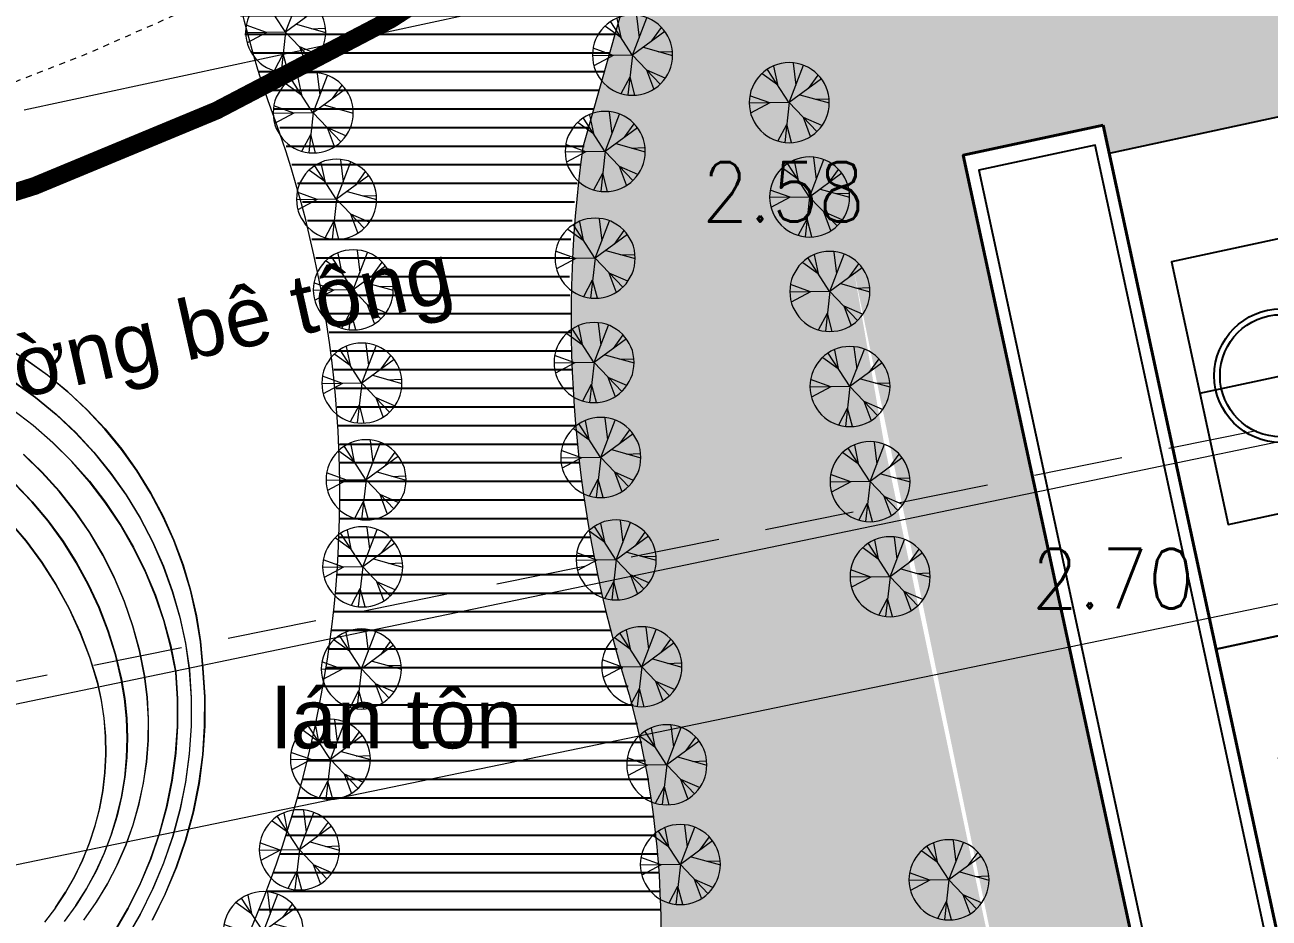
# Model space of a CAD drawing. Header units: millimetres. Extents: x 583747 to 596416, y 2304962 to 2309584.
# Drawn here: x 595666.33 to 595687.21, y 2307236.11 to 2307251.1 of the extents above; entities that cross this region are included whole.
import ezdxf
from ezdxf.enums import TextEntityAlignment as Align

# ---------------------------------------------------------------- set-up
doc = ezdxf.new("R2010")
doc.units = ezdxf.units.MM
doc.set_wipeout_variables(frame=1)
for name, pattern in [('CONTINOUS', [0]), ('DASH2-1', [3, 2, -1]), ('{Long Duong}', [2.3, 1.5, -0.8])]:
    doc.linetypes.add(name, pattern=pattern)
doc.layers.add('A-TREES', color=7, linetype='Continuous', lineweight=5, true_color=0x4b833f)
for name, color, linetype in [('A-WALL-PATT', 251, 'Continuous'), ('AFP-KERB-LINE', 2, 'Continuous'), ('IDEA - dim', 251, 'Continuous')]:
    doc.layers.add(name, color=color, linetype=linetype)
for name, color, linetype, lineweight in [('bo dat CXCL', 95, 'Continuous', 18), ('Code Cao do', 7, 'Continuous', 0), ('D-building block', 8, 'Continuous', 13), ('duong chua chay', 1, 'Continuous', 15), ('Duong RG Thua', 7, 'Continuous', 0), ('Ghi chu nha', 7, 'Continuous', 0), ('KT-DV2', 7, 'Continuous', 15), ('KT-NEN', 250, 'Continuous', 0), ('KT-Net cat', 1, 'Continuous', 40), ('KT-Net thay', 7, 'Continuous', 20), ('KT-TMB', 7, 'Continuous', 0), ('Long Duong_ Phan Cach chat lieu rair mat', 7, 'Continuous', 0), ('đường pccc', 6, 'Continuous', 13)]:
    doc.layers.add(name, color=color, linetype=linetype, lineweight=lineweight)
doc.styles.add('Style-.VnArial', font='')
doc.styles.add('Style-STANDARD', font='STANDARD.shx')
doc.styles.get('Style-.VnArial').set_extended_font_data('.VnArial')

# ---------------------------------------------------------------- blocks, each defined once
blk = doc.blocks.new('wwww1')
at = {"layer": 'Duong RG Thua', "color": 7, "lineweight": 0}
for p, q in [((595681.6409566505, 2307253.044344948), (595666.1495913179, 2307249.71339871)), ((595655.5434276917, 2307234.885220731), (595695.5847502, 2307243.169480552))]:
    blk.add_line(p, q, dxfattribs=at)
at = {"layer": 'Duong RG Thua', "color": 7, "linetype": 'Continuous', "lineweight": 0}
blk.add_line((595655.1132798204, 2307237.479781437), (595692.976749126, 2307245.355187847), dxfattribs=at)
at = {"layer": 'Long Duong_ Phan Cach chat lieu rair mat', "color": 4, "linetype": '{Long Duong}', "lineweight": 0}
blk.add_line((595700.3522707651, 2307247.064977344), (595652.8239041206, 2307237.463417869), dxfattribs=at)
at = {"layer": 'Code Cao do', "color": 6, "linetype": 'Continuous', "lineweight": 0, "style": 'Style-STANDARD'}
blk.add_text('2.58', height=1, rotation=359.9972999999998, dxfattribs=at).set_placement((595677.5239340786, 2307248.341288555), align=Align.MIDDLE_LEFT)
at = {"layer": 'Code Cao do', "color": 212, "linetype": 'Continuous', "lineweight": 0, "style": 'Style-STANDARD'}
blk.add_text('2.70', height=1, rotation=359.9972999999998, dxfattribs=at).set_placement((595683.055520703, 2307241.850917589), align=Align.MIDDLE_LEFT)
at = {"layer": 'Ghi chu nha', "color": 7, "linetype": 'Continuous', "lineweight": 0, "style": 'Style-.VnArial'}
for s, height, rotation, p in [('§\xadêng bª t«ng', 0.9999999999999998, 12.69930114236952, (595668.68506462, 2307245.974517032)), ('l¸n t«n', 1, 359.9973000000001, (595672.4079639621, 2307239.503836641))]:
    blk.add_text(s, height=height, rotation=rotation, dxfattribs=at).set_placement(p, align=Align.MIDDLE_CENTER)
blk = doc.blocks.new('clt')
at = {"layer": 'IDEA - dim'}
for p, q in [((4740.000008931092, 10660), (4740.000008931122, 2900.000000000116)), ((13250.00000893109, 10660.00000000012), (13250.00000893109, 2900.000000000175)), ((21760.00000893108, 10660.00000000006), (21760.00000893109, 2900.000000000175)), ((6995.000008931092, 6780.000000000058), (2485.000008931122, 6780.000000000116)), ((15505.00000893111, 6780.000000000175), (10995.00000893112, 6780.000000000175)), ((24015.00000893108, 6780.000000000175), (19505.00000893109, 6780.000000000116))]:
    blk.add_line(p, q, dxfattribs=at)
for points in [[(299.9999999934516, 11500.00000000076), (26200.00001786214, 11500.00000000006), (26200.00001786218, 13500.00000000017), (299.9999999934807, 13500.00000000087)], [(485.0000089310925, 2400), (8995.000008931092, 2400), (8995.000008931092, 11300), (485.0000089310925, 11300)], [(8995.000008931092, 2400.000000000116), (17505.00000893111, 2400.000000000116), (17505.00000893109, 11300.00000000012), (8995.000008931092, 11300.00000000012)], [(17505.00000893111, 2400.000000000058), (26015.00000893109, 2400.000000000058), (26015.00000893106, 11300.00000000006), (17505.00000893108, 11300)], [(2485.000008931122, 2900.000000000116), (6995.000008931092, 2900.000000000058), (6995.000008931092, 10660.00000000006), (2485.000008931122, 10660.00000000006)], [(10995.00000893112, 2900.000000000233), (15505.00000893109, 2900.000000000233), (15505.00000893111, 10660.00000000017), (10995.00000893112, 10660.00000000017)], [(19505.00000893109, 2900.000000000175), (24015.00000893108, 2900.000000000175), (24015.00000893108, 10660.00000000012), (19505.00000893112, 10660.00000000012)], [(299.9999999933352, 2199.999999999884), (26200.00001786201, 2199.999999999884), (26200.000017862, 199.9999999998254), (299.9999999933061, 199.9999999997672)]]:
    blk.add_lwpolyline(points, close=True, dxfattribs=at)
for centre, radius in [((4740.000008931151, 9266.000000000058), 1121.308658276913), ((4740.000008931151, 9266.000000000058), 1024.962504430752), ((13250.00000893115, 9266.000000000116), 1121.308658276913), ((13250.00000893115, 9266.000000000116), 1024.962504430752), ((21760.00000893112, 9266.000000000058), 1121.308658276913), ((21760.00000893112, 9266.000000000058), 1024.962504430752), ((4740.000008931122, 6780.000000000058), 1121.308658276913), ((4740.000008931122, 6780.000000000058), 1024.962504430752), ((13250.00000893109, 6780.000000000175), 1121.308658276913), ((13250.00000893109, 6780.000000000175), 1024.962504430752), ((21760.00000893109, 6780.000000000116), 1121.308658276913), ((21760.00000893109, 6780.000000000116), 1024.962504430752), ((4740.000008931034, 4294.000000000116), 1121.308658276913), ((4740.000008931034, 4294.000000000116), 1024.962504430752), ((13250.00000893101, 4294.000000000175), 1121.308658276913), ((13250.00000893101, 4294.000000000175), 1024.962504430752), ((21760.00000893099, 4294.000000000116), 1121.308658276913), ((21760.00000893099, 4294.000000000116), 1024.962504430752)]:
    blk.add_circle(centre, radius, dxfattribs=at)
at = {"layer": 'KT-Net cat'}
for points in [[(26500.00001786224, 11299.99999999988), (1.164153218269348e-10, 11300.00000000052), (1.746229827404022e-10, 13700.00000000064), (26500.00001786229, 13699.99999999994)], [(26500.00001786211, 2400.000000000175), (-2.91038304567337e-11, 2400.000000000175), (0, 5.820766091346741e-11), (26500.0000178621, 5.820766091346741e-11)]]:
    blk.add_lwpolyline(points, close=True, dxfattribs=at)
blk = doc.blocks.new('Raised Landscape')
at = {"layer": 'D-building block', "linetype": 'CONTINOUS', "ltscale": 10000}
for points in [[(38794.6166480463, 4562.917907200987), (39174.40743510239, 4285.473913155962), (39535.11916211434, 3983.640743904281), (39875.18835490756, 3658.726669179974), (40193.14101333916, 3312.140000523301), (40487.59899940342, 2945.382987718796), (40757.2860101182, 2560.045307201101), (41001.03311143257, 2157.797171596671), (41217.78380208276, 1740.38209047867), (41406.59859518707, 1309.609313021647), (41566.659089664, 867.3459864051547), (41697.27151716873, 415.5090625085868), (41797.86974954791, -43.94301050645299), (41868.01775204949, -509.0187782035209), (41907.41147507913, -977.7024097044487), (41915.88016935624, -1447.962436864851), (41910.64720931277, -1966.596301919315), (41871.41210322641, -2483.770427590702), (41798.34378651343, -2997.258003875148), (41691.75687173009, -3504.848093611654), (41552.11029265821, -4004.355153279146), (41380.00532897934, -4493.628442494199), (41176.18301814236, -4970.56128400052), (40941.52096254565, -5433.100135671906), (40677.02955326252, -5879.253432464087)], [(40673.02561817877, -5884.597352361074), (40937.5428441409, -5438.400507075014), (41172.22780497, -4975.816507273819), (41376.07001072355, -4498.83711278229), (41548.19177332148, -4009.516066166805), (41687.85198317096, -3509.960250064731), (41794.4493019022, -3002.320614796365), (41867.52475074865, -2488.78291745251), (41906.76368644089, -1971.558310998837), (41911.99715727195, -1452.873822558671), (41903.52763637528, -982.5678937388584), (41864.13006815314, -513.8385144500062), (41793.97521857172, -48.71735112485476), (41693.36716698296, 410.7795687036123), (41562.7419905141, 862.6605959974695), (41402.66587258503, 1304.96709142765), (41213.83264943585, 1735.781916229753), (40997.06080194935, 2153.2377408545), (40753.2899086941, 2555.525139539968), (40483.5765740741, 2940.900432522176), (40189.08984623291, 3307.693244148511), (39871.1061527282, 3654.313742818544), (39531.00376618095, 3979.259532218101), (39170.25683041662, 4281.122163138352), (38790.42897233739, 4558.593238235451)], [(38922.53858332708, 3912.60490124207), (39290.09675601684, 3604.659493824933), (39636.27493900061, 3272.861287765903), (39959.52831255272, 2918.690932417754), (40258.41435836628, 2543.728913431056), (40531.59929724224, 2149.648498626426), (40777.86404131167, 1738.208272151882), (40996.10963409767, 1311.244286231231), (41185.36215447448, 870.6618676159997), (41344.7770631779, 418.4271154166199), (41473.64297106676, -43.44187233480625), (41571.38481391966, -512.8840053959284), (41637.56641873904, -987.8043979215436), (41671.89245031774, -1466.083717624191), (41666.3263638299, -1968.610244476004), (41627.84026138857, -2469.691786077106), (41556.59960174561, -2967.174107114319), (41452.91066012345, -3458.918446007185), (41317.21921326034, -3942.810709571), (41150.10862213001, -4416.770562036196), (40952.29732354172, -4878.76036888361), (40724.63574220426, -5326.793956771959), (40468.10263411514, -5758.945152419619), (40183.80087938905, -6173.356064077932)], [(38918.36298627965, 3908.216327342205), (39285.95703949407, 3600.240858716657), (39632.16901591606, 3268.410262970719), (39955.4539450258, 2914.205333999591), (40254.36916768551, 2539.206711732084), (40527.58077449724, 2145.087827339536), (40773.86955860071, 1733.607436633203), (40992.1364562232, 1306.601771072019), (41181.40745116584, 865.9763434079941), (41340.83792173676, 413.6974446694367), (41469.71640933864, -48.21663009980693), (41567.46779361367, -517.7045894570183), (41633.65585898794, -992.6713430611417), (41667.98524142988, -1470.997351733269), (41662.41861158796, -1973.572934537195), (41623.9287521895, -2474.703391032759), (41552.6811381299, -2972.23427561135), (41448.98207452893, -3464.026617911644), (41313.27738166042, -3947.966118374839), (41146.15047741681, -4421.972238150658), (40948.31986876391, -4884.007143810624), (40720.63606341742, -5332.084468123969), (40464.0779129155, -5764.27784977993), (40179.74840504304, -6178.729215661064)], [(39455.62180830352, -5791.681573689682), (39698.88890333101, -5493.465639860602), (39702.9891143702, -5488.158340154914), (39925.84097561054, -5174.439115014393), (40127.31252114289, -4846.579509824514), (40306.50978724658, -4506.034293869045), (40462.63764546625, -4154.314524371177), (40595.00332914479, -3792.980841768673), (40703.01950926147, -3423.636545587098), (40786.20690003224, -3047.920479502063), (40844.1963846758, -2667.499759772792), (40876.73065369762, -2284.062377999537), (40883.66534724832, -1899.309711509617), (40864.96969453245, -1514.948973643361), (40808.82959815487, -1057.898577434476), (40722.07455535978, -605.6593293114565), (40605.0975054428, -160.2795534450561), (40458.42827125825, 276.2234944335651), (40282.73116151802, 701.872763982974), (40078.80195953883, 1114.740364520811), (39847.56432079151, 1512.956297713099), (39590.065588044, 1894.716926574241), (39307.47204925679, 2258.293145162519), (39001.0636528302, 2602.038210124476)], [(38857.19338269159, 3420.583683660254), (39210.85439807922, 3105.730520006502), (39543.12531544454, 2768.381048629992), (39852.57807682082, 2409.985154704889), (40137.88269383274, 2032.083178093191), (40397.81296329759, 1636.299293245422), (40631.25173795037, 1224.33452915377), (40837.19572789036, 797.9594577418175), (41014.75981193222, 359.0065850261599), (41163.18084204383, -90.63752555521205), (41281.82092375681, -549.0403608458582), (41370.17015707679, -1014.231763756135), (41427.84882832877, -1484.212400993332), (41421.9499880746, -1970.630842730636), (41384.2130808644, -2455.619113429449), (41314.80008229055, -2937.095522477757), (41214.00893020257, -3412.99345314526), (41082.27224589512, -3881.270233350573), (40920.15547551028, -4339.915902304696), (40728.3544650767, -4786.961838556919), (40507.6924716793, -5220.489209737862), (40259.11663193628, -5638.637208361644), (39983.6938954033, -6039.611039165873)], [(39979.6214893423, -6044.971658041701), (40255.07111489214, -5643.958680898882), (40503.67122263834, -5225.769859256223), (40724.35475886241, -4792.20016359794), (40916.17449446768, -4345.110583071597), (41078.30709201843, -3886.420137385372), (41210.05663753487, -3418.097640177701), (41310.85762968101, -2942.153248472139), (41380.2774049174, -2460.629833770683), (41418.01799631119, -1975.594214557903), (41423.91741245426, -1489.128284682287), (41366.2331101466, -1019.101764101069), (41277.87525145151, -553.8649454114493), (41159.2235871274, -95.41735709481873), (41010.78806693293, 354.2706514140591), (40833.20664764009, 793.2663782921154), (40627.24255177379, 1219.683075916255), (40393.78098692372, 1631.688059369102), (40133.8253409341, 2027.51058387151), (39848.4928701669, 2405.449454355519), (39539.00989749096, 2763.880337812472), (39206.70654111728, 3101.262743996689), (38853.0109984614, 3416.146646185545)], [(38962.65235317685, -5533.109262070851), (38747.42775511555, -5776.91120753577)], [(39698.88890333101, -5493.465639860602), (39921.7625233084, -5179.715783898486), (40123.25374006107, -4851.824167253682), (40302.46850256808, -4511.245701248292), (40458.61160475574, -4159.491590646794), (40590.99021230452, -3798.122628255514), (40699.0169388745, -3428.742270147894), (40782.21245187521, -3052.989520015661), (40840.20759847015, -2672.531656884123), (40872.74504406191, -2289.056837167591), (40879.68041470088, -1904.266604317585), (40860.98293659091, -1519.868338355329), (40804.83735882863, -1062.773316804087), (40718.07384546474, -610.4899130826816), (40601.08537417464, -165.0666513636243), (40454.40181955323, 271.4790156651288), (40278.68755513988, 697.169844629243), (40074.73844198883, 1110.077756603714), (39843.47822573222, 1508.332570682745), (39585.95435140654, 1890.130473768106), (39303.3332208395, 2253.742191099329), (38996.89490740187, 2597.520818537101)], [(38802.85489762202, 2090.443254479906), (39088.24394922704, 1743.463192355353), (39350.21445405297, 1378.47890668991), (39587.63389158994, 997.0682553520892), (39799.47587729618, 600.88010903541), (39984.82460057177, 191.6272226071451), (40142.8787830025, -228.9211691271048), (40272.95514265634, -658.9469995049294), (40374.4913487155, -1096.591230700491), (40447.04845174402, -1539.961889459984), (40479.66085739434, -1891.774897099705), (40488.85941298865, -2244.976465495536), (40474.60358198173, -2598.010079531232), (40436.95618744195, -2949.319964142283), (40376.08313750848, -3297.357940695249), (40292.25269161165, -3640.590249203146), (40185.83427999169, -3977.504308004631), (40057.29687546194, -4306.61537887645), (39907.20692631416, -4626.473110589432), (39736.22586031631, -4935.66793006286), (39545.10716912895, -5232.837254292099), (39334.69308934361, -5516.671495296527), (39330.55651483499, -5521.98209747416), (39540.99114097655, -5238.120140844258), (39732.12849437259, -4940.921798854833), (39903.12625619769, -4631.696787365712), (40053.23086120933, -4311.807822430274), (40181.78081706353, -3982.664614778012), (40288.20962014794, -3645.717657253379), (40372.04825185612, -3302.451833062805), (40432.92724586092, -2954.379871564219), (40470.5783165656, -2603.035682518501), (40484.83553961851, -2249.96759573021), (40475.636085812, -1896.731538179331), (40443.02049565502, -1544.884176977444), (40370.45630762912, -1101.470224301564), (40268.9101868365, -663.7832583626732), (40138.82112558559, -233.7154371547513), (39980.75150961243, 186.8740199622698), (39795.38468754292, 596.1668688005302), (39583.52201604471, 992.393701792229), (39346.07939517312, 1373.841596819926), (39084.08330964111, 1738.861522191903), (38798.66639059782, 2085.875465952791)], [(39330.55651483499, -5521.98209747416), (39101.75197518617, -5791.256724616513)], [(38647.26899351366, 1435.611937657231), (38927.39380248077, 1051.537962147035), (39180.87519360334, 649.3813862607349), (39406.55014590546, 230.9873813996091), (39603.38321885467, -201.7243802528828), (39770.47130455822, -646.7685340533499), (39907.04777120054, -1102.103132086108), (40012.48597962037, -1565.63901152974), (40058.09030243568, -1887.602687043604), (40082.21323009394, -2211.884118907852), (40084.74826422893, -2537.051670034649), (40065.68421389349, -2861.66979124723), (40025.1052423697, -3184.305359126069), (39963.19049766473, -3503.534003145527), (39880.21332127228, -3817.946392856538), (39776.54004065692, -4126.154461390804), (39652.62835201807, -4426.797532365657), (39509.02530037425, -4718.548327178229), (39346.36486461386, -5000.118825028418), (39165.36515772343, -5270.265949335648)], [(38643.06488343515, 1430.979754348285), (38923.21704847924, 1046.86827141908), (39176.72319377586, 644.6724222234916), (39402.42018475942, 226.2375583604444), (39599.27247979306, -206.5164605246391), (39766.37688277289, -651.604075894691), (39902.96668703854, -1106.983140431577), (40008.41519221291, -1570.564287287649), (40054.02396859974, -1892.559404730797), (40078.14925202169, -2216.872504870873), (40080.68453372084, -2542.071810805704), (40061.61862165295, -2866.721633173758), (40021.03568731248, -3189.388708596583), (39959.1148962155, -3508.648527451325), (39876.12961653993, -3823.091621658532), (39772.44621152803, -4131.329788794741), (39648.52242207341, -4432.002219597809), (39504.90534662083, -4723.781505847583), (39342.22902596556, -5005.379500960233), (39161.21164323762, -5275.553006962407)]]:
    blk.add_lwpolyline(points, dxfattribs=at)
blk.add_lwpolyline([(38966.82525643148, -5527.797054790426), (39165.36515772343, -5270.265949334251), (39161.21164323948, -5275.553006962407), (38966.2133120615, -5528.490252640797), (38962.65235317685, -5533.109262070851), (38966.82525643148, -5527.797054790426)], close=True, dxfattribs=at)
blk = doc.blocks.new('Tree')
for p, q in [((487974.1397559046, 311902.0154153705), (487959.6186299919, 312449.4555874467)), ((487818.7585520147, 311431.8140665293), (487178.271296501, 312231.0179972649)), ((487323.9620518087, 312328.5440708995), (487469.608952999, 311867.4923955798)), ((487812.5491589903, 311435.622189641), (488148.1264930962, 312404.1957123876)), ((487974.1397559046, 311902.0154153705), (488379.603203833, 312288.4990506768)), ((487050.4925100802, 312107.0366401076), (487469.608952999, 311867.4923955798)), ((486823.3698589205, 311653.9503079057), (487333.2957089542, 311412.6646906734)), ((487812.5491589903, 311435.622189641), (486789.5399913191, 311386.6173636317)), ((486977.3624589442, 310842.8233063221), (487812.5491589903, 311435.622189641)), ((487535.9686889647, 311239.3123333454), (487498.6340693234, 310462.4556865096)), ((487812.5491589903, 311435.622189641), (487803.9767764806, 311435.5773043036)), ((487812.5491589903, 311435.622189641), (487812.5042736529, 311444.1945721507)), ((487812.5491589903, 311435.622189641), (487821.1215414404, 311435.6670749187)), ((487812.5491589903, 311435.622189641), (487812.594044268, 311427.0498071313)), ((487812.5491589903, 311435.622189641), (488815.2738754748, 311227.0700611472)), ((487812.5491589903, 311435.622189641), (488294.8941477536, 310532.1300956607)), ((488836.1503732799, 311401.1427559257), (488359.1722272633, 311321.9372298717)), ((488762.6964671611, 311056.9688814878), (488359.1722272633, 311321.9372298717)), ((487312.5729995965, 311080.7507180572), (486909.7755491136, 310951.9356693625)), ((488053.6695394515, 310983.9669960737), (488455.6363497971, 310662.9774998426)), ((488053.6695394515, 310983.9669960737), (488100.2619105576, 310471.6760370135)), ((487524.2228202223, 310836.3250343204), (487406.3617597221, 310519.2875810862))]:
    blk.add_line(p, q)
blk.add_circle((487812.5491589903, 311435.622189641), 1024.182225)
blk = doc.blocks.new('DV')
at = {"layer": 'A-WALL-PATT'}
h = blk.add_hatch(dxfattribs=at)
h.set_pattern_fill('LINE', color=256, scale=2499.999999999997, angle=-359.9999999999838)
h.set_pattern_definition([(1.618266221928614e-11, (11775025.25732708, 889690.0057244301), (-8.83392708826464e-11, 312.4999999999935), [])])
edge = h.paths.add_edge_path(flags=17)
edge.add_arc((615357.3094260693, 127169.2050347328), 4500.000000000144, 166.4022085823924, 254.1697117098809)
edge.add_line((614129.7595254183, 122839.8723788261), (615334.3613120541, 122498.3165502003))
edge.add_line((615334.361312747, 122498.3165512085), (613752.0798786655, 116917.9139267562))
edge.add_arc((623431.7008457184, 114173.3297891617), 10061.202919767, 164.1697117099244, 183.9367945707617)
edge.add_arc((634340.7058916092, 113482.56808424), 20946.4674958858, 179.9999999999997, 194.3481365539465)
edge.add_arc((599560.8101416826, 103237.5565018654), 15343.14669625728, -32.428069832045594, 19.23303971062097, ccw=False)
edge.add_arc((619246.2635886669, 88737.16755580902), 9203.570224239429, 137.0344271428786, 185.8614657029178)
edge.add_line((610090.8121567965, 87797.26651096344), (606227.4198386539, 86964.49395580986))
edge.add_arc((606859.5645728111, 84031.85275030136), 2999.998567603153, 102.1642570564083, 198.3748931310298)
edge.add_line((604012.5232219696, 83086.15357160568), (602064.0327523646, 88958.66852531984))
edge.add_arc((618763.0599639416, 88884.62557888031), 16699.19136334809, 139.5443048866749, 179.7459540399531, ccw=False)
edge.add_arc((590726.3238806725, 110596.5958881378), 18796.64099410879, 324.6448800113951, 383.5483115990808)
edge.add_arc((622949.4043469429, 121885.1893625259), 15460.69261529256, 166.1903481396961, 194.1476206483535, ccw=False)
edge.add_line((607935.6172213554, 125575.6110596657), (610058.9270371944, 124975.5652501862))
edge.add_line((610058.9270372391, 124975.5652537346), (610983.4441386019, 128227.1759496531))
at = {"layer": 'bo dat CXCL'}
h = blk.add_hatch(dxfattribs=at)
h.set_pattern_fill('GRASS', color=256, scale=20, angle=6.295837926640892e-14)
h.set_pattern_definition([(90, (0.2958486080169678, -0.1027917861938477), (-359.2102448000004, 359.2102447999939), [95.24999999999847, -623.1704895999903]), (44.99999999999993, (0.2958486080169678, -0.1027917861938477), (-359.2102448427657, 359.2102448427599), [95.24999999999861, -412.749999999994]), (135.0000000000001, (0.2958486080169678, -0.1027917861938477), (-359.2102448427657, -359.210244842761), [95.24999999999989, -412.7499999999994])])
edge = h.paths.add_edge_path()
edge.add_line((639857.6507200003, 88996.51245164871), (641177.0637968779, 89280.91819953918))
edge.add_line((641177.0637968779, 89280.91819953918), (633381.9280423633, 125444.0547105217))
edge.add_line((633381.9280418158, 125444.0547041893), (629672.5809599814, 125466.9473729247))
edge.add_arc((630937.001827836, 119601.6903543472), 6000.000001969869, 102.1655347455632, 147.3941744291656)
edge.add_arc((622091.8268910646, 125259.6829719543), 4500.000000462892, 254.1697117327677, 327.39417439916855, ccw=False)
edge.add_line((620864.2769932747, 120930.3503084183), (615334.361312747, 122498.3165488243))
edge.add_line((615334.361312747, 122498.3165488243), (613591.7950183311, 116352.6200123578))
edge.add_arc((634340.7058867216, 113482.5680751801), 20946.46749230497, 172.1246482647043, 197.5606241156912)
edge.add_arc((599708.6733676195, 103186.8813719749), 15191.21031341817, -32.68210909596269, 15.172086520550522, ccw=False)
edge.add_arc((619199.8976349831, 88745.65384674072), 9158.322814087456, 137.0653689857918, 185.9439028107695)
edge.add_line((610090.8121567965, 87797.2665104866), (617650.3938775063, 89426.77023792267))
edge.add_line((617650.3938782215, 89426.77023792267), (618092.8953694738, 87373.92057057098))
edge.add_arc((621025.5379760265, 88006.06560659409), 3000.000000725424, 192.1642570494143, 282.164257053762)
edge.add_line((621657.6830106974, 85073.42300701141), (632375.1205766201, 87383.61755418777))
edge.add_line((632375.1205781698, 87383.61754703522), (631721.9766060114, 90414.03054761887))
edge.add_line((631721.9766060114, 90414.03055095673), (637831.648707509, 91730.99937868118))
edge.add_line((637831.6487073898, 91730.99937534332), (638484.8652445078, 88700.60201597214))
edge.add_line((638484.8652434349, 88700.60201597214), (639651.2755633593, 88952.02729845047))
edge.add_line((639651.2755644321, 88952.02729988098), (638784.8573095798, 93163.86336183548))
edge.add_line((638784.8573081493, 93163.86336040497), (636605.4963673353, 92694.09176397324))
edge.add_line((636605.4963673353, 92694.09176397324), (636503.2995847464, 93168.2023267746))
edge.add_line((636503.2995847464, 93168.2023267746), (627803.1265206337, 91292.83871984482))
edge.add_line((627803.1265220642, 91292.83871984482), (627905.3233046532, 90818.72815704346))
edge.add_line((627905.3233046532, 90818.72815704346), (625559.2092204094, 90313.01212787628))
edge.add_line((625559.2092205286, 90313.01212787628), (619975.2613981962, 116218.0218305584))
edge.add_line((619975.261398077, 116218.0218305588), (622321.37548244, 116723.7378592491))
edge.add_line((622321.37548244, 116723.7378592491), (622423.5722651482, 116249.6272954941))
edge.add_line((622423.5722651482, 116249.6272954941), (631123.745328188, 118124.9909029007))
edge.add_line((631123.7453273535, 118124.9909029007), (631021.5485471487, 118599.1014666557))
edge.add_line((631021.5485479832, 118599.1014666557), (633367.6626313925, 119104.8174943924))
edge.add_line((633367.6626313925, 119104.8174943924), (639857.6507201167, 88996.51244433265))
h.paths.add_polyline_path([(618139.1125971079, 114295.1520485878), (618637.2686716318, 111433.6774806976), (623344.052841425, 89035.75863313675)], flags=16)
h.paths.add_polyline_path([(633367.6626313925, 119104.8174943924), (633376.8847237825, 119062.034430027), (638951.6104519367, 93199.80779266357)], flags=17)
h.paths.add_polyline_path([(637678.2822015285, 91493.34686899185), (631959.6291143894, 90260.66404533386), (631917.4861142635, 90456.17355775833), (637636.1391996145, 91688.85638189316)], flags=17)
at = {"layer": 'D-building block', "linetype": 'CONTINOUS', "ltscale": 10000, "elevation": 2.283388679820792e-10}
for points in [[(605404.5677164793, 98861.70247793198, 0.2613163022952648), (608409.4580072165, 116869.8712100983, -0.1522569243263306), (607935.6172213554, 125575.6110539436)], [(615334.361312747, 122498.3165459633), (613591.7950174809, 116352.6200108528, 0.1114433351926106), (614370.3805834055, 107162.7098751068, -0.2118917164493745), (612494.8026616573, 94983.96917390823, 0.216566366139862), (610090.8121567965, 87797.26650857925, -0.2178497331161389)]]:
    blk.add_lwpolyline(points, format="xyb", dxfattribs=at)
at = {"layer": 'A-TREES', "xscale": -0.6561591987942088, "yscale": 0.6561591987942088, "zscale": 0.656159198794209, "rotation": 71.72236063323176}
for p in [(903032.0733368397, 358128.8701405525, -8.25113995871941e-09), (908852.3363176584, 357742.4605798721, -8.23020117390658e-09), (903494.6554603577, 356774.9974780083, -8.25113995871941e-09), (911481.8417061567, 356945.9541096687, 1.501500973804059e-06), (908394.0655591488, 356126.2276587486, -8.23020117390658e-09), (903886.3130810261, 355325.2824597359, -8.25113995871941e-09), (911823.0683012009, 355362.938190937, 1.501500973804059e-06), (908224.3401658535, 354335.6002378464, -8.23020117390658e-09), (904166.4316488504, 353804.622025013, -8.25113995871941e-09), (912163.6814106703, 353778.0969791412, 1.501500433877762e-06), (908207.2604550123, 352585.1339492798, -8.23020117390658e-09), (904311.0461833477, 352239.9076852798, -8.25113995871941e-09), (912500.7104378939, 352182.5921182632, 1.501499346451119e-06), (908319.2366313934, 350992.0288238525, -8.23020117390658e-09), (904381.7309937477, 350617.3004422188, -8.25113995871941e-09), (912837.7394634485, 350587.0872540474, 1.501497711524131e-06), (908578.5901079178, 349273.6494336128, -8.23020117390658e-09), (904324.5353181362, 349157.4425411224, -8.25113995871941e-09), (913174.7684905529, 348991.5823898315, 1.501495529096795e-06), (904302.3188016415, 347443.9257745743, -8.25113995871941e-09), (909008.2989883423, 347481.2934966087, -8.23020117390658e-09), (903782.5942345858, 345926.8936538696, -8.25113995871941e-09), (909427.5376749039, 345835.9196352959, -8.23020117390658e-09), (903261.5984084606, 344409.0493431091, -8.25113995871941e-09), (909654.5618011951, 344162.0329928398, -8.23020117390658e-09), (914162.0092741251, 343905.6883859634, -1.518007208024025e-06), (902658.9795353413, 343036.9412612915, -8.25113995871941e-09)]:
    blk.add_blockref('Tree', p, dxfattribs=at)
at = {"layer": 'AFP-KERB-LINE', "xscale": 0.9377138755166473, "yscale": 0.9377138755166473, "zscale": 0.9377138755166473, "rotation": 4.277364601611267}
blk.add_blockref('Raised Landscape', (567921.8592944145, 106041.2098984718), dxfattribs=at)
blk = doc.blocks.new('WWWWW11')
blk.add_wipeout([(596146.3615818649, 2307305.6573381233), (596147.8285440636, 2307304.0452173376), (596150.7629438136, 2307303.3820340657), (596162.048524523, 2307307.517816646), (596165.4051456033, 2307309.5189932683), (596173.3555015537, 2307319.153731029), (596178.2315746873, 2307322.0380917024), (596181.4163572413, 2307323.062677114), (596186.0080146402, 2307323.5898095528), (596189.9042457261, 2307323.211667115), (596195.0940475697, 2307321.4383398625), (596198.0371565089, 2307319.6325917486), (596200.8094080107, 2307317.333069691), (596204.3098075503, 2307315.6493201614), (596207.2494791603, 2307314.980300404), (596210.7890871023, 2307314.6052024076), (596216.5500000002, 2307315.16), (596219.1300000001, 2307316.0100000002), (596221.6787631903, 2307317.0998650305), (596224.9113886, 2307319.1346373498), (596227.5410395903, 2307321.4657686683), (596238.1733428093, 2307359.288867094), (596238.0968819526, 2307360.409627944), (596237.7200000001, 2307361.81), (596230.6558972008, 2307391.558516441), (596229.9843406583, 2307392.8890121765), (596228.8211299448, 2307394.0842234455), (596227.2865145542, 2307394.87059217), (596225.3589578553, 2307395.106003769), (596223.8679869124, 2307394.78857129), (596222.6196871696, 2307394.115514262), (596221.0168609839, 2307393.022610689), (596208.4849748046, 2307382.633589055), (596207.4407676712, 2307381.453529403), (596206.7158046135, 2307380.0544804814), (596206.4200000002, 2307378.99), (596200.9665198424, 2307359.539130187), (596199.7980442686, 2307357.478697935), (596198.4249105974, 2307356.460218623), (596196.2180173937, 2307355.9388691476), (596194.42, 2307356.2800000003), (596193.2405711969, 2307356.9391195728), (596186.1711872608, 2307362.731889954), (596184.7917732071, 2307363.1279201983), (596182.731366028, 2307363.470164465), (596180.7227640854, 2307362.7669320228), (596178.2443049905, 2307360.9755200464), (596163.2158740925, 2307342.8258043416), (596149.957547771, 2307326.6712575853), (596148.5792082545, 2307323.5510934596), (596147.8603985051, 2307321.0017486685), (596147.2219378062, 2307318.292602497), (596146.5773248306, 2307314.7612257507), (596146.177911715, 2307311.6320212726), (596145.94916228, 2307308.647853131), (596145.9770818474, 2307306.713771885)]).translate(0, 0, -0.04395304444809574)
blk = doc.blocks.new('duong pccc')
at = {"layer": 'đường pccc', "linetype": 'DASH2-1', "const_width": 299.9999999999997, "elevation": 4.459954756070804e-05}
blk.add_lwpolyline([(11468950.02861416, 1115042.076323509), (11465595.81685019, 1103198.754702091, -0.1944978875920756), (11458470.1021347, 1094020.916426659, -0.1797970521625296), (11432950.20110869, 1089624.022263527, -0.1512176857265469), (11424115.32833171, 1094188.162291527, 0.3498859454793044), (11405719.82898486, 1094819.314496994), (11398480.90134144, 1086046.729981899, -0.1296742960001594), (11388745.1005367, 1079052.330552101), (11377741.42645764, 1074846.667515278)], format="xyb", dxfattribs=at)
at = {"layer": 'đường pccc', "linetype": 'DASH2-1', "elevation": 4.459954756070804e-05}
for points, format in [([(11467266.25477159, 1115518.947002411), (11463912.0430336, 1103675.625475883, -0.1944978875937829), (11457590.84449565, 1095533.994750023, -0.1798520336974963), (11433264.99175847, 1091345.494485855, -0.1523182724220346), (11425301.40238488, 1095476.347316742, 0.3547019926708058), (11404501.65296841, 1096092.619954109), (11397131.11483729, 1087160.541632175, -0.1296742959991551), (11388120.32047534, 1080687.001734734), (11377116.64639604, 1076481.338697433)], "xyb"), ([(11465582.48092902, 1115995.817684174, 299.9999999999997, 299.9999999999997, 0), (11462228.26921701, 1104152.496246815, 299.9999999999997, 299.9999999999997, -0.1944978875926582), (11456711.58685672, 1097047.073067665, 299.9999999999997, 299.9999999999997, -0.1799148040191138), (11433579.51700878, 1093067.018347263, 299.9999999999997, 299.9999999999997, -0.153573227450429), (11426492.46355033, 1096759.9374547, 299.9999999999997, 299.9999999999997, 0.3588734714586715), (11403276.58065391, 1097357.568047047, 299.9999999999997, 299.9999999999997, 0), (11395781.3283329, 1088274.353282928, 299.9999999999997, 299.9999999999997, -0.1296742959992178), (11387495.54041386, 1082321.672916889, 299.9999999999997, 299.9999999999997, 0), (11376491.86633432, 1078116.009880066, 299.9999999999997, 299.9999999999997, 0)], "xyseb")]:
    blk.add_lwpolyline(points, format=format, dxfattribs=at)

msp = doc.modelspace()

# ---------------------------------------------------------------- block references
at = {"layer": 'KT-DV2', "xscale": 0.001, "yscale": 0.001, "zscale": 0.001}
msp.add_blockref('DV', (595062.100165903, 2307132.691920528), dxfattribs=at)

# ---------------------------------------------------------------- next in the draw order: block references
at = {"layer": 'KT-NEN', "lineweight": 0}
msp.add_blockref('wwww1', (0.167280342313461, -0.04470699140802026, -0.002306602981161601), dxfattribs=at)

# ---------------------------------------------------------------- next in the draw order: block references
at = {"layer": 'duong chua chay', "xscale": 0.001, "yscale": 0.001, "zscale": 0.001}
msp.add_blockref('duong pccc', (584214.0044228953, 2306157.171396079), dxfattribs=at)
at = {"layer": 'KT-Net thay', "xscale": 0.001, "yscale": 0.001, "zscale": 0.001, "rotation": 102.1642570564205}
msp.add_blockref('clt', (595701.0514805063, 2307225.891831112), dxfattribs=at)

# ---------------------------------------------------------------- next in the draw order: block references
at = {"layer": 'KT-TMB'}
msp.add_blockref('WWWWW11', (-557.4817752238596, -63.18783077551052, 0.04164644143770161), dxfattribs=at)

doc.saveas('drawing.dxf')
